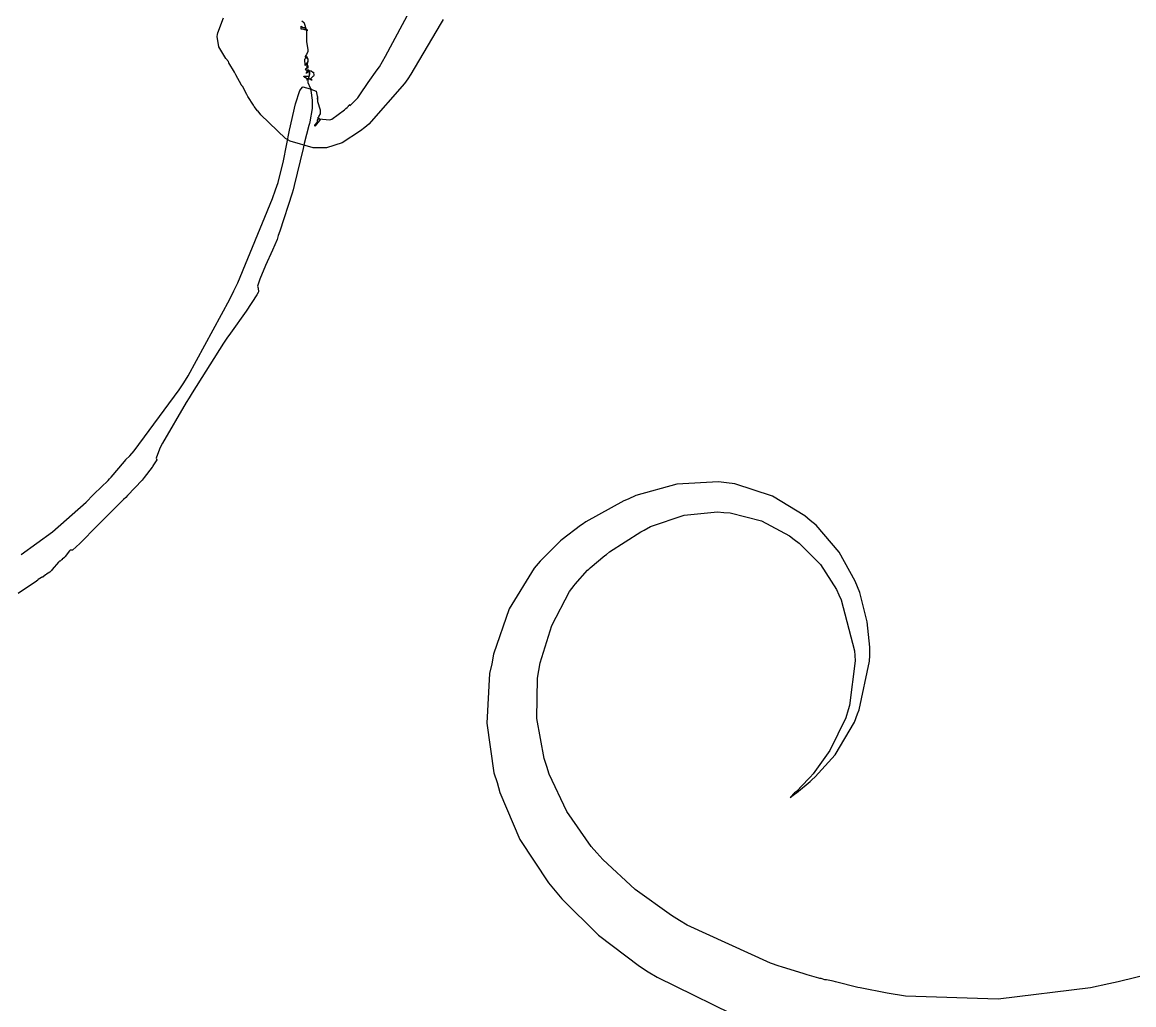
# Model space of a CAD drawing. Extents: x 51 to 306, y 22 to 311.
# Drawn here: x 90.25 to 119.29, y 163.85 to 189.51 of the extents above; entities that cross this region are included whole.
import ezdxf

# ---------------------------------------------------------------- set-up
doc = ezdxf.new("R2010")
doc.units = 0
doc.header["$MEASUREMENT"] = 0

msp = doc.modelspace()

# ---------------------------------------------------------------- linework, layer by layer
at = {"color": 7}
for points in [[(97.5596, 189.548), (97.5995, 189.512), (97.6133, 189.512), (97.6217, 189.486), (97.6739, 189.319), (97.6835, 189.301), (97.6835, 189.249), (97.6835, 189.129), (97.6835, 189.089), (97.6835, 189.001), (97.7194, 188.802), (97.7194, 188.736), (97.7099, 188.728), (97.6835, 188.666), (97.6835, 188.666), (97.6835, 188.666), (97.6574, 188.63), (97.6492, 188.63), (97.6492, 188.596), (97.6658, 188.596), (97.7099, 188.569), (97.7194, 188.56), (97.7194, 188.508), (97.6919, 188.365), (97.6835, 188.347), (97.6919, 188.347), (97.7194, 188.383), (97.7194, 188.383), (97.7194, 188.367), (97.7194, 188.327), (97.7194, 188.313), (97.7015, 188.313), (97.6574, 188.287), (97.6492, 188.277), (97.6658, 188.277), (97.7057, 188.243), (97.7194, 188.243), (97.7554, 188.207), (97.7554, 188.155), (97.7276, 188.022), (97.7194, 187.995), (97.7194, 187.942), (97.7801, 187.802), (97.7896, 187.784), (97.7981, 187.767), (97.9318, 187.714), (97.9318, 187.714), (97.9318, 187.714), (97.9565, 187.581), (97.966, 187.572), (97.966, 187.572), (97.966, 187.501), (97.966, 187.501), (97.966, 187.501), (97.966, 187.529), (97.966, 187.537), (97.966, 187.441), (98.0362, 187.222), (98.0362, 187.149), (98.0362, 187.123), (97.9964, 187.048), (98.002, 187.042), (98.002, 187.042), (97.9745, 187.018), (97.966, 187.008), (98.0006, 186.99), (98.2913, 186.964), (98.3188, 186.972), (98.3449, 186.982), (98.6716, 187.22), (98.7076, 187.255), (98.7418, 187.289), (98.7418, 187.289), (98.7778, 187.317), (98.7778, 187.325), (98.7778, 187.325), (98.8039, 187.353), (98.8138, 187.361), (98.8138, 187.361), (98.8138, 187.335), (98.8138, 187.325), (98.8219, 187.335), (98.8741, 187.387), (98.884, 187.395), (98.9005, 187.413), (99.0148, 187.529), (99.0244, 187.537), (99.0769, 187.617), (99.2932, 187.942), (99.5274, 188.269), (99.5895, 188.347), (99.7479, 188.63), (100.444, 189.922)], [(101.247, 189.582), (101.176, 189.45), (100.408, 188.155), (100.329, 188.031), (100.241, 187.908), (99.3055, 186.848), (99.2008, 186.76), (99.0946, 186.672), (98.6095, 186.363), (98.2059, 186.231), (98.0722, 186.231), (97.8517, 186.231), (97.251, 186.408), (97.1903, 186.443), (97.1282, 186.479), (96.4847, 187.096), (96.4145, 187.185), (96.4046, 187.194), (96.3165, 187.308), (96.3083, 187.325), (96.2988, 187.343), (96.1485, 187.573), (96.1319, 187.608), (96.1224, 187.626), (96.0078, 187.838), (95.9915, 187.854), (95.9817, 187.872), (95.8314, 188.137), (95.8151, 188.171), (95.7972, 188.207), (95.655, 188.455), (95.6388, 188.49), (95.5767, 188.561), (95.3904, 188.87), (95.3463, 189.143), (95.3562, 189.195), (95.3643, 189.239), (95.5146, 189.628)], [(90.2229, 175.605), (91.047, 176.204), (91.9247, 176.98), (92.111, 177.165), (92.1371, 177.192), (92.498, 177.544), (92.534, 177.588), (92.5781, 177.632), (92.9294, 178.038), (92.9569, 178.083), (92.9651, 178.092), (93.0533, 178.18), (93.0631, 178.189), (93.1774, 178.321), (94.3501, 179.909), (94.4742, 180.093), (94.5885, 180.279), (95.6814, 182.281), (95.7792, 182.492), (95.8839, 182.704), (96.7934, 184.909), (96.8735, 185.138), (96.9366, 185.323), (97.0774, 185.894), (97.2386, 186.69), (97.3928, 187.38), (97.5071, 187.73), (97.579, 187.818), (97.5872, 187.828), (97.7801, 187.775), (97.7896, 187.748), (97.7981, 187.731), (97.8256, 187.48), (97.8256, 187.395), (97.8256, 187.263), (97.7635, 186.91), (97.7554, 186.866), (97.7456, 186.814), (97.6217, 186.347), (97.6133, 186.303), (97.5953, 186.214), (97.3571, 185.244), (97.3307, 185.138), (97.3046, 185.05), (96.9878, 184.054), (96.9437, 183.938), (96.9133, 183.841), (96.7948, 183.56), (96.6114, 183.159), (96.4614, 182.804), (96.4046, 182.616), (96.4145, 182.563), (96.4145, 182.563), (96.4226, 182.466), (96.4145, 182.456), (96.387, 182.396), (96.1002, 181.963), (95.691, 181.39), (95.6028, 181.258), (95.5146, 181.125), (94.6933, 179.828), (94.6146, 179.704), (94.5349, 179.582), (93.919, 178.515), (93.8749, 178.435), (93.8375, 178.362), (93.7549, 178.127), (93.7687, 178.083), (93.7687, 178.083), (93.7687, 178.083), (93.6706, 177.924), (93.6625, 177.906), (93.6445, 177.89), (93.442, 177.624), (93.4159, 177.588), (93.3884, 177.553), (93.001, 177.148), (92.9569, 177.094), (92.9033, 177.042), (92.2595, 176.398), (92.1812, 176.319), (92.1537, 176.293), (91.827, 175.966), (91.7924, 175.93), (91.7568, 175.896), (91.5705, 175.719), (91.5099, 175.719), (91.4922, 175.701), (91.3776, 175.561), (91.3694, 175.543), (91.3599, 175.534), (91.2992, 175.488), (91.2992, 175.471), (91.2813, 175.471), (91.2414, 175.437), (91.229, 175.437), (91.2012, 175.411), (91.0332, 175.216), (91.0167, 175.19), (91.0167, 175.19), (90.9807, 175.154), (90.9807, 175.154), (90.9712, 175.146), (90.8844, 175.093), (90.8763, 175.084), (90.8664, 175.076), (90.7934, 175.014), (90.7701, 175.014), (90.7602, 175.005), (90.672, 174.952), (90.6639, 174.942), (90.6279, 174.916), (90.1513, 174.59)], [(121.293, 165.039), (118.886, 164.448), (118.64, 164.394), (118.163, 164.29), (115.746, 163.993), (113.328, 164.069), (112.853, 164.148), (112.147, 164.288), (112.086, 164.298), (111.504, 164.448), (111.442, 164.465), (111.265, 164.501), (111.221, 164.501), (111.122, 164.535), (111.089, 164.535), (111.063, 164.545), (110.763, 164.633), (110.736, 164.641), (110.683, 164.659), (110.093, 164.837), (110.031, 164.853), (109.801, 164.933), (107.623, 165.93), (107.421, 166.052), (107.217, 166.176), (106.265, 166.856), (105.418, 167.64), (105.268, 167.816), (105.118, 167.984), (104.483, 168.894), (104.024, 169.872), (103.963, 170.075), (103.892, 170.277), (103.699, 171.327), (103.717, 172.376), (103.753, 172.579), (103.787, 172.782), (104.09, 173.757), (104.553, 174.643), (104.669, 174.801), (104.695, 174.837), (105.022, 175.198), (105.058, 175.224), (105.092, 175.26), (105.472, 175.579), (105.517, 175.613), (105.595, 175.675), (106.415, 176.204), (106.503, 176.248), (106.67, 176.337), (107.544, 176.637), (108.417, 176.724), (108.585, 176.706), (108.752, 176.698), (109.568, 176.487), (110.295, 176.098), (110.419, 176), (110.552, 175.904), (111.107, 175.344), (111.522, 174.697), (111.584, 174.555), (111.645, 174.423), (111.997, 173.091), (112.007, 172.967), (112.015, 172.835), (111.865, 171.662), (111.831, 171.556), (111.768, 171.345), (111.35, 170.489), (110.913, 169.88), (110.842, 169.792), (110.798, 169.748), (110.482, 169.422), (110.455, 169.404), (110.428, 169.387), (110.313, 169.263), (110.313, 169.263), (110.313, 169.263), (110.428, 169.351), (110.455, 169.369), (110.482, 169.387), (110.834, 169.678), (110.878, 169.722), (110.967, 169.802), (111.49, 170.375), (111.997, 171.23), (112.077, 171.45), (112.121, 171.556), (112.386, 172.827), (112.396, 172.967), (112.396, 173.189), (112.328, 173.853), (112.138, 174.617), (112.077, 174.765), (112.015, 174.916), (111.592, 175.671), (110.991, 176.372), (110.842, 176.495), (110.701, 176.619), (109.854, 177.134), (108.867, 177.457), (108.656, 177.483), (108.443, 177.509), (107.355, 177.443), (106.282, 177.147), (106.08, 177.058), (105.974, 177.014), (104.977, 176.461), (104.881, 176.389), (104.837, 176.363), (104.36, 176.002), (104.316, 175.966), (104.272, 175.922), (103.831, 175.481), (103.787, 175.437), (103.627, 175.252), (102.979, 174.19), (102.562, 173.003), (102.518, 172.755), (102.464, 172.5), (102.39, 171.203), (102.578, 169.907), (102.658, 169.65), (102.729, 169.395), (103.258, 168.161), (103.999, 167.032), (104.176, 166.828), (104.352, 166.617), (105.312, 165.665), (106.379, 164.853), (106.609, 164.711), (106.838, 164.571), (109.255, 163.388)]]:
    msp.add_lwpolyline(points, dxfattribs=at)
for points in [[(97.7194, 189.301), (97.6753, 189.301), (97.5762, 189.335), (97.5431, 189.335), (97.5431, 189.353), (97.5431, 189.393), (97.5431, 189.406), (97.5512, 189.398), (97.5967, 189.371), (97.6133, 189.371), (97.6217, 189.371), (97.6492, 189.345), (97.6492, 189.335), (97.6492, 189.327), (97.7015, 189.301), (97.7194, 189.301)], [(97.6492, 188.56), (97.6835, 188.63), (97.6835, 188.63), (97.7194, 188.552), (97.7194, 188.524), (97.7194, 188.49), (97.6492, 188.383), (97.6492, 188.383), (97.6492, 188.383), (97.6394, 188.543), (97.6492, 188.56)], [(97.6133, 188.101), (97.6133, 188.101), (97.7194, 188.101), (97.7554, 188.101), (97.7554, 188.137), (97.7554, 188.216), (97.7554, 188.243), (97.7194, 188.207), (97.7194, 188.207), (97.6835, 188.181), (97.6835, 188.171), (97.6835, 188.199), (97.7194, 188.258), (97.7194, 188.277), (97.7194, 188.277), (97.7717, 188.243), (97.7896, 188.243), (97.8062, 188.243), (97.8461, 188.207), (97.8599, 188.207), (97.8599, 188.207), (97.8683, 188.119), (97.8599, 188.101), (97.8503, 188.093), (97.7981, 188.04), (97.7896, 188.031), (97.8256, 187.995), (97.8076, 187.995), (97.7635, 188.022), (97.7554, 188.031), (97.7456, 188.022), (97.6835, 187.995), (97.6835, 187.995), (97.6835, 187.995), (97.7099, 188.022), (97.7194, 188.031), (97.7015, 188.031), (97.6574, 188.058), (97.6492, 188.067), (97.6394, 188.067), (97.6133, 188.093), (97.6133, 188.101)], [(97.8958, 186.796), (97.8958, 186.823), (97.9565, 186.894), (97.966, 186.902), (97.966, 186.902), (97.966, 186.928), (97.966, 186.936), (97.966, 186.954), (97.9921, 187), (98.002, 187.008), (98.0362, 186.972), (98.0186, 186.946), (97.904, 186.805), (97.8958, 186.796)]]:
    msp.add_lwpolyline(points, close=True, dxfattribs=at)

doc.saveas('drawing.dxf')
